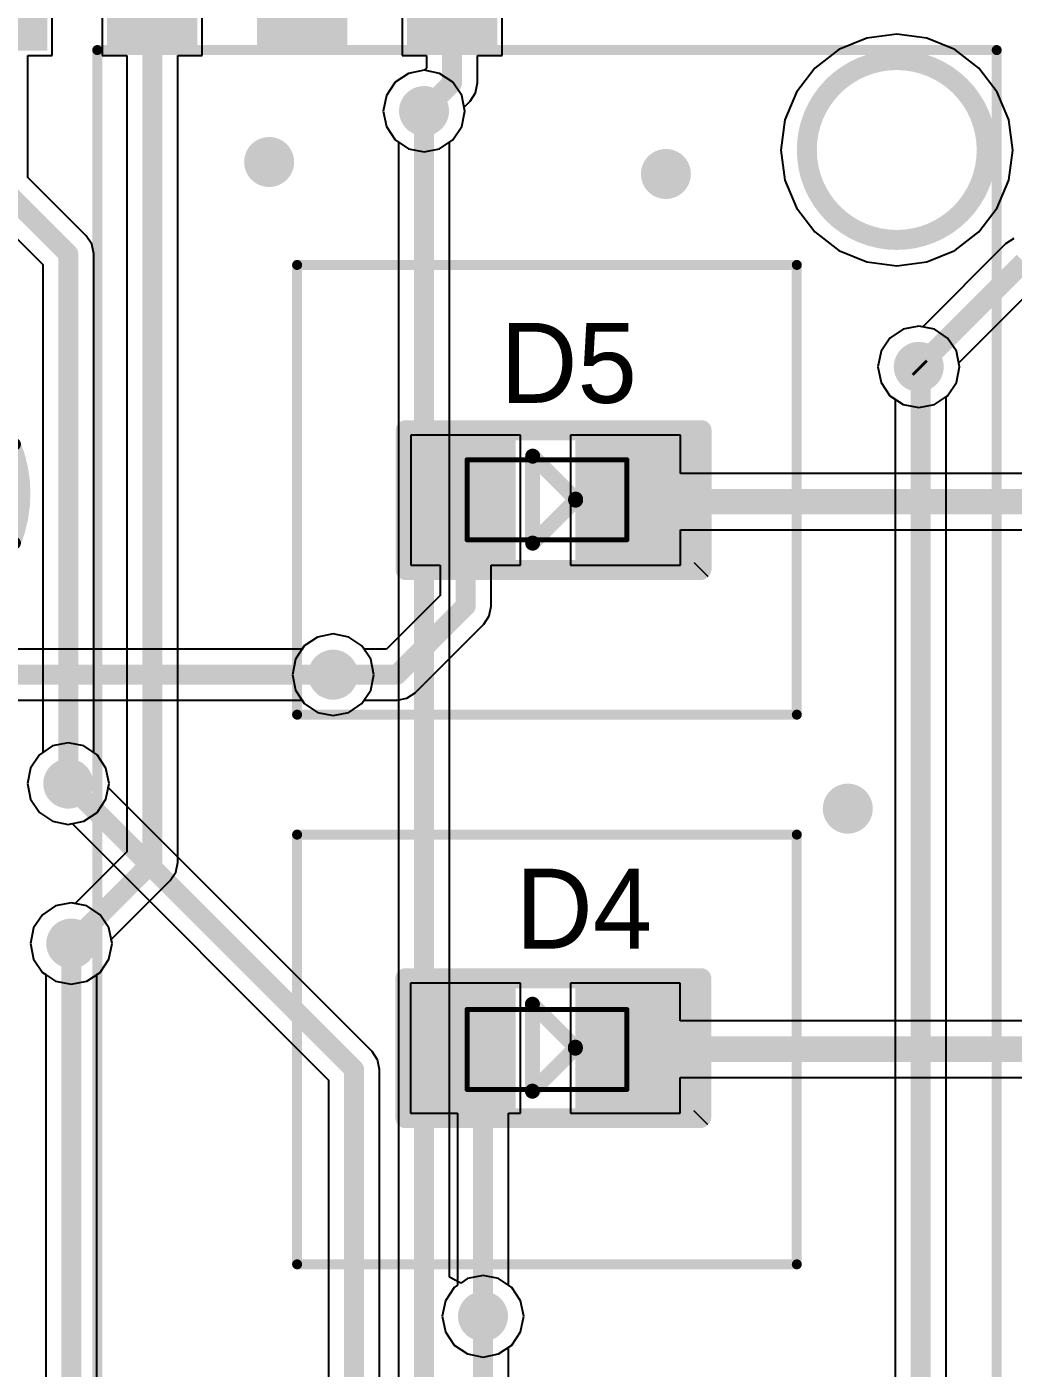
# Model space of a CAD drawing. Extents: x 10.58 to 11.54, y 9.91 to 15.27.
# Drawn here: x 10.917 to 11.305, y 14.272 to 14.8 of the extents above; entities that cross this region are included whole.
import ezdxf

# ---------------------------------------------------------------- set-up
doc = ezdxf.new("R2010")
doc.units = 0
doc.layers.get('0').update_dxf_attribs({"linetype": 'CONTINUOUS'})
for name, color, linetype in [('BOTTOMLAYER', 5, 'CONTINUOUS'), ('KEEPOUTLAYER', 6, 'CONTINUOUS'), ('MULTILAYER', 9, 'CONTINUOUS'), ('TOPLAYER', 1, 'CONTINUOUS'), ('TOPOVERLAY', 2, 'CONTINUOUS'), ('TOPPASTE', 8, 'CONTINUOUS'), ('TOPSOLDER', 216, 'CONTINUOUS'), ('VIAHOLELAYER', 16, 'CONTINUOUS')]:
    doc.layers.add(name, color=color, linetype=linetype)

# ---------------------------------------------------------------- blocks, each defined once
blk = doc.blocks.new('TU1501WNR_2PS_VOID___NL_34')
at = {"layer": 'TOPLAYER'}
for points in [[(0.074803, -0.00315), (0.102362, -0.00315), (0.074803, 0.130709), (0.102362, 0.130709)], [(0.133858, -0.00315), (0.161417, -0.00315), (0.133858, 0.130709), (0.161417, 0.130709)], [(-0.027165, -0.133402), (0.035827, -0.133402), (-0.027165, -0.058598), (0.035827, -0.058598)], [(0.200788, -0.133402), (0.26378, -0.133402), (0.200788, -0.058598), (0.26378, -0.058598)]]:
    blk.add_solid(points, dxfattribs=at)
at = {"layer": 'TOPOVERLAY', "const_width": 0.005906}
blk.add_lwpolyline([(0.056803, 0.047, -44.113391), (0.05671, 0.049064)], format="xyb", dxfattribs=at)
at = {"layer": 'TOPOVERLAY'}
for points, const_width in [([(0.055233, 0.049064, 1), (0.058186, 0.049064, 1)], 0.002953), ([(0.055327, 0.047, 1), (0.05828, 0.047, 1)], 0.002953), ([(-0.000984, 0, 1), (0.000984, 0, 1)], 0.001969), ([(-0.000984, 0, 1), (0.000984, 0, 1)], 0.001969), ([(0.235236, 0, 1), (0.237205, 0, 1)], 0.001969), ([(0.235236, 0, 1), (0.237205, 0, 1)], 0.001969), ([(-0.000984, -0.169291, 1), (0.000984, -0.169291, 1)], 0.001969), ([(-0.000984, -0.17, 1), (0.000984, -0.17, 1)], 0.001969), ([(0.235236, -0.169291, 1), (0.237205, -0.169291, 1)], 0.001969), ([(0.235236, -0.17, 1), (0.237205, -0.17, 1)], 0.001969)]:
    blk.add_lwpolyline(points, format="xyb", close=True, dxfattribs=dict(at, const_width=const_width))
at = {"layer": 'TOPOVERLAY', "const_width": 0.003937}
for points in [[(0.23622, 0), (0, 0)], [(0, 0), (0, -0.169291)], [(0.23622, 0), (0.23622, -0.169291)], [(0.23622, -0.17), (0, -0.17)]]:
    blk.add_lwpolyline(points, dxfattribs=at)
at = {"layer": 'TOPPASTE'}
for points in [[(0.074803, -0.00315), (0.102362, -0.00315), (0.074803, 0.130709), (0.102362, 0.130709)], [(0.133858, -0.00315), (0.161417, -0.00315), (0.133858, 0.130709), (0.161417, 0.130709)], [(-0.027165, -0.133402), (0.035827, -0.133402), (-0.027165, -0.058598), (0.035827, -0.058598)], [(0.200788, -0.133402), (0.26378, -0.133402), (0.200788, -0.058598), (0.26378, -0.058598)]]:
    blk.add_solid(points, dxfattribs=at)
at = {"layer": 'TOPSOLDER'}
for points in [[(0.070803, -0.00715), (0.106362, -0.00715), (0.070803, 0.134709), (0.106362, 0.134709)], [(0.129858, -0.00715), (0.165417, -0.00715), (0.129858, 0.134709), (0.165417, 0.134709)], [(-0.031165, -0.137402), (0.039827, -0.137402), (-0.031165, -0.054599), (0.039827, -0.054599)], [(0.196788, -0.137402), (0.26778, -0.137402), (0.196788, -0.054599), (0.26778, -0.054599)]]:
    blk.add_solid(points, dxfattribs=at)
blk = doc.blocks.new('TU1501WNR_5PS_VOID___NL_35')
at = {"layer": 'TOPLAYER'}
for points in [[(-0.035827, 0.058598), (0.027165, 0.058598), (-0.035827, 0.133402), (0.027165, 0.133402)], [(0.379134, 0.058598), (0.442126, 0.058598), (0.379134, 0.133402), (0.442126, 0.133402)], [(0.074803, -0.130709), (0.102362, -0.130709), (0.074803, 0.00315), (0.102362, 0.00315)], [(0.133858, -0.130709), (0.161417, -0.130709), (0.133858, 0.00315), (0.161417, 0.00315)], [(0.192913, -0.130709), (0.220472, -0.130709), (0.192913, 0.00315), (0.220472, 0.00315)], [(0.251968, -0.130709), (0.279527, -0.130709), (0.251968, 0.00315), (0.279527, 0.00315)], [(0.311024, -0.130709), (0.338583, -0.130709), (0.311024, 0.00315), (0.338583, 0.00315)]]:
    blk.add_solid(points, dxfattribs=at)
at = {"layer": 'TOPOVERLAY', "const_width": 0.003937}
for points in [[(0, 0.169291), (0.413386, 0.169291)], [(0, 0), (0, 0.169291)], [(0.413386, 0), (0.413386, 0.169291)], [(0, 0), (0.413386, 0)]]:
    blk.add_lwpolyline(points, dxfattribs=at)
at = {"layer": 'TOPOVERLAY'}
for points, const_width in [([(-0.000984, 0.169291, 1), (0.000984, 0.169291, 1)], 0.001969), ([(-0.000984, 0.169291, 1), (0.000984, 0.169291, 1)], 0.001969), ([(0.412402, 0.169291, 1), (0.41437, 0.169291, 1)], 0.001969), ([(0.412402, 0.169291, 1), (0.41437, 0.169291, 1)], 0.001969), ([(-0.000984, 0, 1), (0.000984, 0, 1)], 0.001969), ([(-0.000984, 0, 1), (0.000984, 0, 1)], 0.001969), ([(0.412402, 0, 1), (0.41437, 0, 1)], 0.001969), ([(0.412402, 0, 1), (0.41437, 0, 1)], 0.001969), ([(0.053044, -0.047968, 1), (0.055997, -0.047968, 1)], 0.002953), ([(0.053076, -0.049, 1), (0.056029, -0.049, 1)], 0.002953)]:
    blk.add_lwpolyline(points, format="xyb", close=True, dxfattribs=dict(at, const_width=const_width))
at = {"layer": 'TOPOVERLAY', "const_width": 0.005906}
blk.add_lwpolyline([(0.054553, -0.049, -64.078045), (0.054521, -0.047968)], format="xyb", dxfattribs=at)
at = {"layer": 'TOPPASTE'}
for points in [[(-0.035827, 0.058598), (0.027165, 0.058598), (-0.035827, 0.133402), (0.027165, 0.133402)], [(0.379134, 0.058598), (0.442126, 0.058598), (0.379134, 0.133402), (0.442126, 0.133402)], [(0.074803, -0.130709), (0.102362, -0.130709), (0.074803, 0.00315), (0.102362, 0.00315)], [(0.133858, -0.130709), (0.161417, -0.130709), (0.133858, 0.00315), (0.161417, 0.00315)], [(0.192913, -0.130709), (0.220472, -0.130709), (0.192913, 0.00315), (0.220472, 0.00315)], [(0.251968, -0.130709), (0.279527, -0.130709), (0.251968, 0.00315), (0.279527, 0.00315)], [(0.311024, -0.130709), (0.338583, -0.130709), (0.311024, 0.00315), (0.338583, 0.00315)]]:
    blk.add_solid(points, dxfattribs=at)
at = {"layer": 'TOPSOLDER'}
for points in [[(-0.039827, 0.054599), (0.031165, 0.054599), (-0.039827, 0.137402), (0.031165, 0.137402)], [(0.375134, 0.054599), (0.446126, 0.054599), (0.375134, 0.137402), (0.446126, 0.137402)], [(0.070803, -0.134709), (0.106362, -0.134709), (0.070803, 0.00715), (0.106362, 0.00715)], [(0.129858, -0.134709), (0.165417, -0.134709), (0.129858, 0.00715), (0.165417, 0.00715)], [(0.188913, -0.134709), (0.224472, -0.134709), (0.188913, 0.00715), (0.224472, 0.00715)], [(0.247969, -0.134709), (0.283527, -0.134709), (0.247969, 0.00715), (0.283527, 0.00715)], [(0.307024, -0.134709), (0.342583, -0.134709), (0.307024, 0.00715), (0.342583, 0.00715)]]:
    blk.add_solid(points, dxfattribs=at)
blk = doc.blocks.new('C_0402_46')
at = {"layer": 'TOPLAYER'}
for p, q in [((0.008518, 0.0165), (-0.008982, 0.0165)), ((-0.008982, 0.0165), (-0.008982, -0.0165)), ((0.008518, -0.016), (0.008518, 0.0165)), ((-0.008982, -0.0165), (0.009018, -0.0165)), ((0.009018, -0.0165), (0.008518, -0.016))]:
    blk.add_line(p, q, dxfattribs=at)
for points in [[(-0.00884, -0.012795), (-0.00884, 0.012795), (-0.030494, -0.012795), (-0.030494, 0.012795)], [(0.03053, -0.012795), (0.03053, 0.012795), (0.008876, -0.012795), (0.008876, 0.012795)]]:
    blk.add_solid(points, dxfattribs=at)
at = {"layer": 'TOPOVERLAY', "const_width": 0.005}
for points in [[(-0.03382, -0.019341, -0.193022), (-0.033854, 0.01965)], [(0.035464, 0.019716, -0.191665), (0.034708, -0.019637)]]:
    blk.add_lwpolyline(points, format="xyb", dxfattribs=at)
at = {"layer": 'TOPOVERLAY', "const_width": 0.0025}
for points in [[(-0.035104, 0.01965, 1), (-0.032604, 0.01965, 1)], [(-0.03509, 0.019685, 1), (-0.03259, 0.019685, 1)], [(-0.009106, 0.019685, 1), (-0.006606, 0.019685, 1)], [(0.006642, 0.019685, 1), (0.009142, 0.019685, 1)], [(0.034214, 0.019716, 1), (0.036714, 0.019716, 1)], [(0.034225, 0.019685, 1), (0.036726, 0.019685, 1)], [(-0.03509, -0.019291, 1), (-0.03259, -0.019291, 1)], [(-0.03507, -0.019341, 1), (-0.03257, -0.019341, 1)], [(-0.009106, -0.019685, 1), (-0.006606, -0.019685, 1)], [(0.006642, -0.019685, 1), (0.009142, -0.019685, 1)], [(0.033438, -0.019685, 1), (0.035938, -0.019685, 1)], [(0.033458, -0.019637, 1), (0.035958, -0.019637, 1)]]:
    blk.add_lwpolyline(points, format="xyb", close=True, dxfattribs=at)
at = {"layer": 'TOPOVERLAY', "const_width": 0.005}
for points in [[(-0.007856, 0.019685), (-0.03384, 0.019685)], [(0.035476, 0.019685), (0.007892, 0.019685)], [(-0.007856, -0.019685), (-0.03384, -0.019291)], [(0.034688, -0.019685), (0.007892, -0.019685)]]:
    blk.add_lwpolyline(points, dxfattribs=at)
at = {"layer": 'TOPPASTE'}
for points in [[(-0.00884, -0.012795), (-0.00884, 0.012795), (-0.030494, -0.012795), (-0.030494, 0.012795)], [(0.03053, -0.012795), (0.03053, 0.012795), (0.008876, -0.012795), (0.008876, 0.012795)]]:
    blk.add_solid(points, dxfattribs=at)
at = {"layer": 'TOPSOLDER'}
for points in [[(-0.00484, -0.016795), (-0.00484, 0.016795), (-0.034494, -0.016795), (-0.034494, 0.016795)], [(0.03453, -0.016795), (0.03453, 0.016795), (0.004876, -0.016795), (0.004876, 0.016795)]]:
    blk.add_solid(points, dxfattribs=at)
blk = doc.blocks.new('LED_0603_53')
at = {"layer": 'TOPLAYER'}
for points in [[(0.038189, -0.046457), (0.038189, -0.007087), (0.006693, -0.046457), (0.006693, -0.007087)], [(0.101181, -0.046457), (0.101181, -0.007087), (0.069685, -0.046457), (0.069685, -0.007087)]]:
    blk.add_solid(points, dxfattribs=at)
at = {"layer": 'TOPOVERLAY'}
for points, const_width in [([(-0.009449, 0.000394, 1), (-0.005512, 0.000394, 1)], 0.003937), ([(-0.009449, 0.000394, 1), (-0.005512, 0.000394, 1)], 0.003937), ([(-0.009055, 0.000787, 1), (-0.005118, 0.000787, 1)], 0.003937), ([(-0.009055, 0.000787, 1), (-0.005118, 0.000787, 1)], 0.003937), ([(-0.002756, 0.000787, 1), (0.001181, 0.000787, 1)], 0.003937), ([(-0.002756, 0.000787, 1), (0.001181, 0.000787, 1)], 0.003937), ([(-0.002756, 0.000787, 1), (0.001181, 0.000787, 1)], 0.003937), ([(0.107087, 0.000787, 1), (0.111024, 0.000787, 1)], 0.003937), ([(0.107087, 0.000787, 1), (0.111024, 0.000787, 1)], 0.003937), ([(-0.009449, -0.005512, 1), (-0.005512, -0.005512, 1)], 0.003937), ([(-0.009449, -0.005512, 1), (-0.005512, -0.005512, 1)], 0.003937), ([(0.057579, -0.009843, 1), (0.060532, -0.009843, 1)], 0.002953), ([(0.057579, -0.009843, 1), (0.060532, -0.009843, 1)], 0.002953), ([(0.04065, -0.026772, 1), (0.043602, -0.026772, 1)], 0.002953), ([(0.04065, -0.026772, 1), (0.043602, -0.026772, 1)], 0.002953), ([(0.04065, -0.026772, 1), (0.043602, -0.026772, 1)], 0.002953), ([(0.04065, -0.027165, 1), (0.043602, -0.027165, 1)], 0.002953), ([(0.057579, -0.044095, 1), (0.060532, -0.044095, 1)], 0.002953), ([(0.057579, -0.044095, 1), (0.060532, -0.044095, 1)], 0.002953), ([(-0.009449, -0.054331, 1), (-0.005512, -0.054331, 1)], 0.003937), ([(-0.009449, -0.054331, 1), (-0.005512, -0.054331, 1)], 0.003937), ([(-0.002756, -0.054331, 1), (0.001181, -0.054331, 1)], 0.003937), ([(-0.002756, -0.054331, 1), (0.001181, -0.054331, 1)], 0.003937), ([(0.012598, -0.054331, 1), (0.016535, -0.054331, 1)], 0.003937), ([(0.107087, -0.054331, 1), (0.111024, -0.054331, 1)], 0.003937), ([(0.107087, -0.054331, 1), (0.111024, -0.054331, 1)], 0.003937)]:
    blk.add_lwpolyline(points, format="xyb", close=True, dxfattribs=dict(at, const_width=const_width))
for points, const_width in [([(-0.007087, 0.000787), (-0.00748, 0.000394)], 0.007874), ([(-0.00748, 0.000394), (-0.00748, -0.005512)], 0.007874), ([(-0.000787, 0.000787), (-0.007087, 0.000787)], 0.007874), ([(-0.000787, 0.000787), (-0.000787, -0.054331)], 0.007874), ([(0.109055, 0.000787), (-0.000787, 0.000787)], 0.007874), ([(0.109055, 0.000787), (0.109055, -0.054331)], 0.007874), ([(-0.00748, -0.005512), (-0.00748, -0.054331)], 0.007874), ([(0.059055, -0.009843), (0.042126, -0.026772)], 0.005906), ([(0.059055, -0.009843), (0.059055, -0.044095)], 0.005906), ([(0.042126, -0.026772), (0.042126, -0.026772)], 0.005906), ([(0.059055, -0.044095), (0.042126, -0.027165)], 0.005906), ([(0.014567, -0.054331), (-0.00748, -0.054331)], 0.007874), ([(0.109055, -0.054331), (-0.000787, -0.054331)], 0.007874)]:
    blk.add_lwpolyline(points, dxfattribs=dict(at, const_width=const_width))
at = {"layer": 'TOPPASTE'}
for points in [[(0.038189, -0.046457), (0.038189, -0.007087), (0.006693, -0.046457), (0.006693, -0.007087)], [(0.101181, -0.046457), (0.101181, -0.007087), (0.069685, -0.046457), (0.069685, -0.007087)]]:
    blk.add_solid(points, dxfattribs=at)
at = {"layer": 'TOPSOLDER'}
for points in [[(0.042189, -0.050457), (0.042189, -0.003087), (0.002693, -0.050457), (0.002693, -0.003087)], [(0.105181, -0.050457), (0.105181, -0.003087), (0.065685, -0.050457), (0.065685, -0.003087)]]:
    blk.add_solid(points, dxfattribs=at)
blk = doc.blocks.new('LED_0603_54')
at = {"layer": 'TOPLAYER'}
for points in [[(0.038189, -0.046457), (0.038189, -0.007087), (0.006693, -0.046457), (0.006693, -0.007087)], [(0.101181, -0.046457), (0.101181, -0.007087), (0.069685, -0.046457), (0.069685, -0.007087)]]:
    blk.add_solid(points, dxfattribs=at)
at = {"layer": 'TOPOVERLAY'}
for points, const_width in [([(-0.009449, 0.000394, 1), (-0.005512, 0.000394, 1)], 0.003937), ([(-0.009449, 0.000394, 1), (-0.005512, 0.000394, 1)], 0.003937), ([(-0.009055, 0.000787, 1), (-0.005118, 0.000787, 1)], 0.003937), ([(-0.009055, 0.000787, 1), (-0.005118, 0.000787, 1)], 0.003937), ([(-0.002756, 0.000787, 1), (0.001181, 0.000787, 1)], 0.003937), ([(-0.002756, 0.000787, 1), (0.001181, 0.000787, 1)], 0.003937), ([(-0.002756, 0.000787, 1), (0.001181, 0.000787, 1)], 0.003937), ([(0.107087, 0.000787, 1), (0.111024, 0.000787, 1)], 0.003937), ([(0.107087, 0.000787, 1), (0.111024, 0.000787, 1)], 0.003937), ([(-0.009449, -0.005512, 1), (-0.005512, -0.005512, 1)], 0.003937), ([(-0.009449, -0.005512, 1), (-0.005512, -0.005512, 1)], 0.003937), ([(0.057579, -0.009843, 1), (0.060532, -0.009843, 1)], 0.002953), ([(0.057579, -0.009843, 1), (0.060532, -0.009843, 1)], 0.002953), ([(0.04065, -0.026772, 1), (0.043602, -0.026772, 1)], 0.002953), ([(0.04065, -0.026772, 1), (0.043602, -0.026772, 1)], 0.002953), ([(0.04065, -0.026772, 1), (0.043602, -0.026772, 1)], 0.002953), ([(0.04065, -0.027165, 1), (0.043602, -0.027165, 1)], 0.002953), ([(0.057579, -0.044095, 1), (0.060532, -0.044095, 1)], 0.002953), ([(0.057579, -0.044095, 1), (0.060532, -0.044095, 1)], 0.002953), ([(-0.009449, -0.054331, 1), (-0.005512, -0.054331, 1)], 0.003937), ([(-0.009449, -0.054331, 1), (-0.005512, -0.054331, 1)], 0.003937), ([(-0.002756, -0.054331, 1), (0.001181, -0.054331, 1)], 0.003937), ([(-0.002756, -0.054331, 1), (0.001181, -0.054331, 1)], 0.003937), ([(0.012598, -0.054331, 1), (0.016535, -0.054331, 1)], 0.003937), ([(0.107087, -0.054331, 1), (0.111024, -0.054331, 1)], 0.003937), ([(0.107087, -0.054331, 1), (0.111024, -0.054331, 1)], 0.003937)]:
    blk.add_lwpolyline(points, format="xyb", close=True, dxfattribs=dict(at, const_width=const_width))
for points, const_width in [([(-0.007087, 0.000787), (-0.00748, 0.000394)], 0.007874), ([(-0.00748, 0.000394), (-0.00748, -0.005512)], 0.007874), ([(-0.000787, 0.000787), (-0.007087, 0.000787)], 0.007874), ([(-0.000787, 0.000787), (-0.000787, -0.054331)], 0.007874), ([(0.109055, 0.000787), (-0.000787, 0.000787)], 0.007874), ([(0.109055, 0.000787), (0.109055, -0.054331)], 0.007874), ([(-0.00748, -0.005512), (-0.00748, -0.054331)], 0.007874), ([(0.059055, -0.009843), (0.042126, -0.026772)], 0.005906), ([(0.059055, -0.009843), (0.059055, -0.044095)], 0.005906), ([(0.042126, -0.026772), (0.042126, -0.026772)], 0.005906), ([(0.059055, -0.044095), (0.042126, -0.027165)], 0.005906), ([(0.014567, -0.054331), (-0.00748, -0.054331)], 0.007874), ([(0.109055, -0.054331), (-0.000787, -0.054331)], 0.007874)]:
    blk.add_lwpolyline(points, dxfattribs=dict(at, const_width=const_width))
at = {"layer": 'TOPPASTE'}
for points in [[(0.038189, -0.046457), (0.038189, -0.007087), (0.006693, -0.046457), (0.006693, -0.007087)], [(0.101181, -0.046457), (0.101181, -0.007087), (0.069685, -0.046457), (0.069685, -0.007087)]]:
    blk.add_solid(points, dxfattribs=at)
at = {"layer": 'TOPSOLDER'}
for points in [[(0.042189, -0.050457), (0.042189, -0.003087), (0.002693, -0.050457), (0.002693, -0.003087)], [(0.105181, -0.050457), (0.105181, -0.003087), (0.065685, -0.050457), (0.065685, -0.003087)]]:
    blk.add_solid(points, dxfattribs=at)

msp = doc.modelspace()

# ---------------------------------------------------------------- linework, layer by layer
at = {"layer": 'BOTTOMLAYER'}
for p, q in [((11.247721, 14.795817), (11.236707, 14.791255)), ((11.25954, 14.797373), (11.247721, 14.795817)), ((11.27136, 14.795817), (11.25954, 14.797373)), ((11.282373, 14.791255), (11.27136, 14.795817)), ((11.236707, 14.791255), (11.227249, 14.783998)), ((11.291831, 14.783998), (11.282373, 14.791255)), ((11.067175, 14.781895), (11.061966, 14.778415)), ((11.073319, 14.783118), (11.067175, 14.781895)), ((11.079464, 14.781895), (11.073319, 14.783118)), ((11.084673, 14.778415), (11.079464, 14.781895)), ((11.227249, 14.783998), (11.219992, 14.77454)), ((11.299088, 14.77454), (11.291831, 14.783998)), ((11.061966, 14.778415), (11.058485, 14.773206)), ((11.088154, 14.773206), (11.084673, 14.778415)), ((11.219992, 14.77454), (11.21543, 14.763526)), ((11.30365, 14.763526), (11.299088, 14.77454)), ((11.058485, 14.773206), (11.057263, 14.767061)), ((11.089376, 14.767061), (11.088154, 14.773206)), ((11.057263, 14.767061), (11.058485, 14.760917)), ((11.088154, 14.760917), (11.089376, 14.767061)), ((11.21543, 14.763526), (11.213874, 14.751707)), ((11.305207, 14.751707), (11.30365, 14.763526)), ((11.058485, 14.760917), (11.061966, 14.755707)), ((11.084673, 14.755707), (11.088154, 14.760917)), ((11.061966, 14.755707), (11.063284, 14.754827)), ((11.063284, 14.754827), (11.063284, 13.367907)), ((11.083355, 14.754827), (11.084673, 14.755707)), ((11.083355, 14.307686), (11.083355, 14.754827)), ((11.213874, 14.751707), (11.21543, 14.739887)), ((11.30365, 14.739887), (11.305207, 14.751707)), ((11.21543, 14.739887), (11.219992, 14.728874)), ((11.299088, 14.728874), (11.30365, 14.739887)), ((11.219992, 14.728874), (11.227249, 14.719416)), ((11.291831, 14.719416), (11.299088, 14.728874)), ((11.227249, 14.719416), (11.236707, 14.712158)), ((11.282373, 14.712158), (11.291831, 14.719416)), ((11.236707, 14.712158), (11.247721, 14.707596)), ((11.27136, 14.707596), (11.282373, 14.712158)), ((11.247721, 14.707596), (11.25954, 14.70604)), ((11.25954, 14.70604), (11.27136, 14.707596)), ((11.262057, 14.681108), (11.256848, 14.677627)), ((11.268201, 14.68233), (11.262057, 14.681108)), ((11.274346, 14.681108), (11.268201, 14.68233)), ((11.279555, 14.677627), (11.274346, 14.681108)), ((11.256848, 14.677627), (11.253367, 14.672418)), ((11.283036, 14.672418), (11.279555, 14.677627)), ((11.253367, 14.672418), (11.252145, 14.666274)), ((11.284258, 14.666274), (11.283036, 14.672418)), ((11.252145, 14.666274), (11.253367, 14.660129)), ((11.283036, 14.660129), (11.284258, 14.666274)), ((11.253367, 14.660129), (11.256848, 14.65492)), ((11.279555, 14.65492), (11.283036, 14.660129)), ((11.256848, 14.65492), (11.258953, 14.653513)), ((11.258953, 14.653513), (11.258953, 13.870998)), ((11.279024, 14.654565), (11.279555, 14.65492)), ((11.279024, 13.872489), (11.279024, 14.654565)), ((11.031348, 14.559848), (11.026139, 14.556368)), ((11.037493, 14.56107), (11.031348, 14.559848)), ((11.043637, 14.559848), (11.037493, 14.56107)), ((11.048846, 14.556368), (11.043637, 14.559848)), ((11.025258, 14.555049), (10.826075, 14.555049)), ((11.026139, 14.556368), (11.025258, 14.555049)), ((11.052327, 14.551159), (11.048846, 14.556368)), ((11.053549, 14.545014), (11.052327, 14.551159)), ((11.052327, 14.538869), (11.053549, 14.545014)), ((11.048846, 14.53366), (11.052327, 14.538869)), ((10.830232, 14.534979), (11.025258, 14.534979)), ((11.025258, 14.534979), (11.026139, 14.53366)), ((11.026139, 14.53366), (11.031348, 14.53018)), ((11.043637, 14.53018), (11.048846, 14.53366)), ((11.031348, 14.53018), (11.037493, 14.528958)), ((11.037493, 14.528958), (11.043637, 14.53018)), ((10.927017, 14.516935), (10.921808, 14.513454)), ((10.933162, 14.518157), (10.927017, 14.516935)), ((10.939307, 14.516935), (10.933162, 14.518157)), ((10.944516, 14.513454), (10.939307, 14.516935)), ((10.921808, 14.513454), (10.918328, 14.508245)), ((10.947996, 14.508245), (10.944516, 14.513454)), ((10.918328, 14.508245), (10.917105, 14.502101)), ((10.949218, 14.502101), (10.947996, 14.508245)), ((10.917105, 14.502101), (10.918328, 14.495956)), ((10.948909, 14.500545), (10.949218, 14.502101)), ((11.052856, 14.396598), (10.948909, 14.500545)), ((10.918328, 14.495956), (10.921808, 14.490747)), ((10.921808, 14.490747), (10.927017, 14.487266)), ((10.927017, 14.487266), (10.933162, 14.486044)), ((10.933162, 14.486044), (10.934717, 14.486353)), ((10.934717, 14.486353), (11.035725, 14.385345)), ((10.928199, 14.453943), (10.922989, 14.450462)), ((10.934343, 14.455165), (10.928199, 14.453943)), ((10.940488, 14.453943), (10.934343, 14.455165)), ((10.945697, 14.450462), (10.940488, 14.453943)), ((10.922989, 14.450462), (10.919509, 14.445253)), ((10.949177, 14.445253), (10.945697, 14.450462)), ((10.919509, 14.445253), (10.918287, 14.439108)), ((10.9504, 14.439108), (10.949177, 14.445253)), ((10.918287, 14.439108), (10.919509, 14.432964)), ((10.949177, 14.432964), (10.9504, 14.439108)), ((10.919509, 14.432964), (10.922989, 14.427755)), ((10.945697, 14.427755), (10.949177, 14.432964)), ((10.922989, 14.427755), (10.924308, 14.426874)), ((10.924308, 14.426874), (10.924308, 12.61903)), ((10.944378, 14.426874), (10.945697, 14.427755)), ((10.944378, 13.81772), (10.944378, 14.426874)), ((11.055032, 14.393342), (11.052856, 14.396598)), ((11.055158, 14.392705), (11.055032, 14.393342)), ((11.055796, 14.389502), (11.055158, 14.392705)), ((11.055796, 13.365982), (11.055796, 14.389502)), ((11.035725, 14.385345), (11.035725, 13.239138)), ((11.087764, 14.305329), (11.083355, 14.307686)), ((11.090403, 14.307092), (11.087764, 14.305329)), ((11.096548, 14.308315), (11.090403, 14.307092)), ((11.102692, 14.307092), (11.096548, 14.308315)), ((11.107902, 14.303612), (11.102692, 14.307092)), ((11.111382, 14.298403), (11.107902, 14.303612)), ((11.112604, 14.292258), (11.111382, 14.298403)), ((11.111382, 14.286114), (11.112604, 14.292258)), ((11.107902, 14.280904), (11.111382, 14.286114)), ((11.106583, 14.280024), (11.107902, 14.280904)), ((11.106583, 13.009581), (11.106583, 14.280024))]:
    msp.add_line(p, q, dxfattribs=at)
for points, const_width in [([(11.068398, 14.767061, 1), (11.078241, 14.767061, 1)], 0.009843), ([(11.071351, 14.767061, 1), (11.075288, 14.767061, 1)], 0.003937), ([(11.007375, 14.746982, 1), (11.017217, 14.746982, 1)], 0.009843), ([(11.163674, 14.742258, 1), (11.173516, 14.742258, 1)], 0.009843), ([(11.26328, 14.666274, 1), (11.273122, 14.666274, 1)], 0.009843), ([(11.266233, 14.666274, 1), (11.27017, 14.666274, 1)], 0.003937), ([(11.26702, 14.665486, 1), (11.270957, 14.665486, 1)], 0.003937), ([(11.26702, 14.665486, 1), (11.270957, 14.665486, 1)], 0.003937), ([(11.032571, 14.545014, 1), (11.042414, 14.545014, 1)], 0.009843), ([(11.035524, 14.545014, 1), (11.039461, 14.545014, 1)], 0.003937), ([(10.928241, 14.502101, 1), (10.938083, 14.502101, 1)], 0.009843), ([(10.931193, 14.502101, 1), (10.93513, 14.502101, 1)], 0.003937), ([(11.235327, 14.492258, 1), (11.24517, 14.492258, 1)], 0.009843), ([(10.929422, 14.439108, 1), (10.939264, 14.439108, 1)], 0.009843), ([(10.932375, 14.439108, 1), (10.936312, 14.439108, 1)], 0.003937), ([(11.043792, 14.389502, 1), (11.047729, 14.389502, 1)], 0.003937), ([(11.043792, 14.389502, 1), (11.047729, 14.389502, 1)], 0.003937), ([(11.091627, 14.292258, 1), (11.101469, 14.292258, 1)], 0.009843), ([(11.094579, 14.292258, 1), (11.098516, 14.292258, 1)], 0.003937)]:
    msp.add_lwpolyline(points, format="xyb", close=True, dxfattribs=dict(at, const_width=const_width))
at = {"layer": 'BOTTOMLAYER', "const_width": 0.007874}
for points in [[(11.073319, 13.35525), (11.073319, 14.767061)], [(11.268201, 14.666274), (11.268989, 14.665486)], [(11.268989, 13.870998), (11.268989, 14.665486)], [(10.826075, 14.545014), (11.037493, 14.545014)], [(10.933162, 14.502101), (11.04576, 14.389502)], [(10.934343, 12.61903), (10.934343, 14.439108)], [(11.04576, 13.226904), (11.04576, 14.389502)], [(11.096548, 13.009581), (11.096548, 14.292258)]]:
    msp.add_lwpolyline(points, dxfattribs=at)
at = {"layer": 'KEEPOUTLAYER'}
for points, const_width in [([(11.294973, 14.751707, 1), (11.224107, 14.751707, 1)], 0.007874), ([(11.222139, 14.751707, 1), (11.226076, 14.751707, 1)], 0.003937), ([(11.293005, 14.751707, 1), (11.296942, 14.751707, 1)], 0.003937)]:
    msp.add_lwpolyline(points, format="xyb", close=True, dxfattribs=dict(at, const_width=const_width))
at = {"layer": 'MULTILAYER', "const_width": 0.009843}
for points in [[(11.068398, 14.767061, 1), (11.078241, 14.767061, 1)], [(11.007375, 14.746982, 1), (11.017217, 14.746982, 1)], [(11.163674, 14.742258, 1), (11.173516, 14.742258, 1)], [(11.26328, 14.666274, 1), (11.273122, 14.666274, 1)], [(11.032571, 14.545014, 1), (11.042414, 14.545014, 1)], [(10.928241, 14.502101, 1), (10.938083, 14.502101, 1)], [(11.235327, 14.492258, 1), (11.24517, 14.492258, 1)], [(10.929422, 14.439108, 1), (10.939264, 14.439108, 1)], [(11.091627, 14.292258, 1), (11.101469, 14.292258, 1)]]:
    msp.add_lwpolyline(points, format="xyb", close=True, dxfattribs=at)
at = {"layer": 'TOPLAYER'}
for p, q in [((10.926882, 14.788995), (10.926882, 14.934664)), ((10.946567, 14.934664), (10.946567, 14.788995)), ((10.985937, 14.788995), (10.985937, 14.934664)), ((11.064677, 14.934664), (11.064677, 14.788995)), ((11.104047, 14.788995), (11.104047, 14.934664)), ((11.247721, 14.795817), (11.236707, 14.791255)), ((11.25954, 14.797373), (11.247721, 14.795817)), ((11.27136, 14.795817), (11.25954, 14.797373)), ((11.282373, 14.791255), (11.27136, 14.795817)), ((11.236707, 14.791255), (11.227249, 14.783998)), ((11.291831, 14.783998), (11.282373, 14.791255)), ((10.917232, 14.740884), (10.917232, 14.788995)), ((10.917232, 14.788995), (10.926882, 14.788995)), ((10.946567, 14.788995), (10.956216, 14.788995)), ((10.956216, 14.788995), (10.956216, 14.475174)), ((10.976287, 14.471017), (10.976287, 14.788995)), ((10.976287, 14.788995), (10.985937, 14.788995)), ((11.064677, 14.788995), (11.074327, 14.788995)), ((11.074327, 14.788995), (11.074327, 14.783944)), ((11.094397, 14.778104), (11.094397, 14.788995)), ((11.094397, 14.788995), (11.104047, 14.788995)), ((11.067175, 14.781895), (11.061966, 14.778415)), ((11.073319, 14.783118), (11.067175, 14.781895)), ((11.074327, 14.783944), (11.073319, 14.783118)), ((11.227249, 14.783998), (11.219992, 14.77454)), ((11.299088, 14.77454), (11.291831, 14.783998)), ((11.061966, 14.778415), (11.058485, 14.773206)), ((11.091458, 14.771008), (11.093633, 14.774263)), ((11.093633, 14.774263), (11.094397, 14.778104)), ((11.219992, 14.77454), (11.21543, 14.763526)), ((11.30365, 14.763526), (11.299088, 14.77454)), ((11.058485, 14.773206), (11.057263, 14.767061)), ((11.089067, 14.768616), (11.091458, 14.771008)), ((11.057263, 14.767061), (11.058485, 14.760917)), ((11.088154, 14.760917), (11.089376, 14.767061)), ((11.089376, 14.767061), (11.089067, 14.768616)), ((11.21543, 14.763526), (11.213874, 14.751707)), ((11.305207, 14.751707), (11.30365, 14.763526)), ((11.058485, 14.760917), (11.061966, 14.755707)), ((11.084673, 14.755707), (11.088154, 14.760917)), ((11.061966, 14.755707), (11.067175, 14.752227)), ((11.079464, 14.752227), (11.084673, 14.755707)), ((11.067175, 14.752227), (11.073319, 14.751005)), ((11.073319, 14.751005), (11.079464, 14.752227)), ((11.213874, 14.751707), (11.21543, 14.739887)), ((11.30365, 14.739887), (11.305207, 14.751707)), ((10.940258, 14.717858), (10.917232, 14.740884)), ((11.21543, 14.739887), (11.219992, 14.728874)), ((11.299088, 14.728874), (11.30365, 14.739887)), ((10.900101, 14.729631), (10.923127, 14.706605)), ((11.219992, 14.728874), (11.227249, 14.719416)), ((11.291831, 14.719416), (11.299088, 14.728874)), ((10.942433, 14.714602), (10.940258, 14.717858)), ((11.227249, 14.719416), (11.236707, 14.712158)), ((11.282373, 14.712158), (11.291831, 14.719416)), ((11.305688, 14.716872), (11.302432, 14.714697)), ((10.943197, 14.710762), (10.942433, 14.714602)), ((10.943197, 14.514335), (10.943197, 14.710762)), ((11.236707, 14.712158), (11.247721, 14.707596)), ((11.302432, 14.714697), (11.269756, 14.682021)), ((11.27136, 14.707596), (11.282373, 14.712158)), ((10.923127, 14.706605), (10.923127, 14.514335)), ((11.247721, 14.707596), (11.25954, 14.70604)), ((11.25954, 14.70604), (11.27136, 14.707596)), ((11.283948, 14.667829), (11.313685, 14.697565)), ((11.262057, 14.681108), (11.256848, 14.677627)), ((11.268201, 14.68233), (11.262057, 14.681108)), ((11.269756, 14.682021), (11.268201, 14.68233)), ((11.256848, 14.677627), (11.253367, 14.672418)), ((11.253367, 14.672418), (11.252145, 14.666274)), ((11.252145, 14.666274), (11.253367, 14.660129)), ((11.283036, 14.660129), (11.284258, 14.666274)), ((11.284258, 14.666274), (11.283948, 14.667829)), ((11.253367, 14.660129), (11.256848, 14.65492)), ((11.279555, 14.65492), (11.283036, 14.660129)), ((11.256848, 14.65492), (11.262057, 14.65144)), ((11.274346, 14.65144), (11.279555, 14.65492)), ((11.262057, 14.65144), (11.268201, 14.650217)), ((11.268201, 14.650217), (11.274346, 14.65144)), ((11.111379, 14.639363), (11.068072, 14.639363)), ((11.068072, 14.639363), (11.068072, 14.588182)), ((11.111379, 14.588182), (11.111379, 14.639363)), ((11.174371, 14.639363), (11.131064, 14.639363)), ((11.131064, 14.639363), (11.131064, 14.588182)), ((11.174371, 14.62432), (11.174371, 14.639363)), ((11.31412, 14.62432), (11.174371, 14.62432)), ((11.174371, 14.588182), (11.174371, 14.602081)), ((11.174371, 14.602081), (11.31412, 14.602081)), ((11.068072, 14.588182), (11.07969, 14.588182)), ((11.07969, 14.588182), (11.07969, 14.576207)), ((11.099761, 14.57205), (11.099761, 14.588182)), ((11.099761, 14.588182), (11.111379, 14.588182)), ((11.131064, 14.588182), (11.174371, 14.588182)), ((11.07969, 14.576207), (11.058533, 14.555049)), ((11.096822, 14.564954), (11.098997, 14.56821)), ((11.098997, 14.56821), (11.099761, 14.57205)), ((11.069786, 14.537918), (11.096822, 14.564954)), ((11.031348, 14.559848), (11.026139, 14.556368)), ((11.037493, 14.56107), (11.031348, 14.559848)), ((11.043637, 14.559848), (11.037493, 14.56107)), ((11.048846, 14.556368), (11.043637, 14.559848)), ((11.026139, 14.556368), (11.022658, 14.551159)), ((11.049727, 14.555049), (11.048846, 14.556368)), ((11.058533, 14.555049), (11.049727, 14.555049)), ((11.022658, 14.551159), (11.021436, 14.545014)), ((11.021436, 14.545014), (11.022658, 14.538869)), ((11.022658, 14.538869), (11.026139, 14.53366)), ((11.06653, 14.535743), (11.069786, 14.537918)), ((11.026139, 14.53366), (11.031348, 14.53018)), ((11.043637, 14.53018), (11.048846, 14.53366)), ((11.048846, 14.53366), (11.049727, 14.534979)), ((11.049727, 14.534979), (11.062689, 14.534979)), ((11.062689, 14.534979), (11.06653, 14.535743)), ((11.031348, 14.53018), (11.037493, 14.528958)), ((11.037493, 14.528958), (11.043637, 14.53018)), ((10.921808, 14.513454), (10.918328, 14.508245)), ((10.923127, 14.514335), (10.921808, 14.513454)), ((10.944516, 14.513454), (10.943197, 14.514335)), ((10.947996, 14.508245), (10.944516, 14.513454)), ((10.918328, 14.508245), (10.917105, 14.502101)), ((10.949218, 14.502101), (10.947996, 14.508245)), ((10.917105, 14.502101), (10.918328, 14.495956)), ((10.947996, 14.495956), (10.949218, 14.502101)), ((10.918328, 14.495956), (10.921808, 14.490747)), ((10.944516, 14.490747), (10.947996, 14.495956)), ((10.921808, 14.490747), (10.927017, 14.487266)), ((10.939307, 14.487266), (10.944516, 14.490747)), ((10.927017, 14.487266), (10.933162, 14.486044)), ((10.933162, 14.486044), (10.939307, 14.487266)), ((10.956216, 14.475174), (10.935898, 14.454856)), ((10.975523, 14.467177), (10.976287, 14.471017)), ((10.976287, 14.471017), (10.976287, 14.471017)), ((10.976287, 14.471017), (10.976287, 14.471017)), ((10.976287, 14.471017), (10.976287, 14.471017)), ((10.95009, 14.440664), (10.973348, 14.463921)), ((10.973348, 14.463921), (10.975523, 14.467177)), ((10.928199, 14.453943), (10.922989, 14.450462)), ((10.934343, 14.455165), (10.928199, 14.453943)), ((10.935898, 14.454856), (10.934343, 14.455165)), ((10.922989, 14.450462), (10.919509, 14.445253)), ((10.919509, 14.445253), (10.918287, 14.439108)), ((10.918287, 14.439108), (10.919509, 14.432964)), ((10.949177, 14.432964), (10.9504, 14.439108)), ((10.9504, 14.439108), (10.95009, 14.440664)), ((10.919509, 14.432964), (10.922989, 14.427755)), ((10.945697, 14.427755), (10.949177, 14.432964)), ((10.922989, 14.427755), (10.928199, 14.424274)), ((10.940488, 14.424274), (10.945697, 14.427755)), ((10.928199, 14.424274), (10.934343, 14.423052)), ((10.934343, 14.423052), (10.940488, 14.424274)), ((11.111279, 14.423463), (11.067972, 14.423463)), ((11.067972, 14.423463), (11.067972, 14.372282)), ((11.111279, 14.372282), (11.111279, 14.423463)), ((11.174271, 14.423463), (11.130964, 14.423463)), ((11.130964, 14.423463), (11.130964, 14.372282)), ((11.174271, 14.40862), (11.174271, 14.423463)), ((11.31412, 14.40862), (11.174271, 14.40862)), ((11.174271, 14.372282), (11.174271, 14.386381)), ((11.174271, 14.386381), (11.31412, 14.386381)), ((11.067972, 14.372282), (11.086512, 14.372282)), ((11.086512, 14.372282), (11.086512, 14.304493)), ((11.106583, 14.304493), (11.106583, 14.372282)), ((11.106583, 14.372282), (11.111279, 14.372282)), ((11.130964, 14.372282), (11.174271, 14.372282)), ((11.086512, 14.304493), (11.085194, 14.303612)), ((11.107902, 14.303612), (11.106583, 14.304493)), ((11.085194, 14.303612), (11.081713, 14.298403)), ((11.111382, 14.298403), (11.107902, 14.303612)), ((11.081713, 14.298403), (11.080491, 14.292258)), ((11.112604, 14.292258), (11.111382, 14.298403)), ((11.080491, 14.292258), (11.081713, 14.286114)), ((11.111382, 14.286114), (11.112604, 14.292258)), ((11.081713, 14.286114), (11.085194, 14.280904)), ((11.107902, 14.280904), (11.111382, 14.286114)), ((11.085194, 14.280904), (11.090403, 14.277424)), ((11.090403, 14.277424), (11.096548, 14.276202)), ((11.096548, 14.276202), (11.102692, 14.277424)), ((11.102692, 14.277424), (11.107902, 14.280904))]:
    msp.add_line(p, q, dxfattribs=at)
for points, const_width in [([(10.966252, 14.471017), (10.966252, 14.86183)], 0.007874), ([(11.084362, 14.778104), (11.084362, 14.86183)], 0.007874), ([(11.073319, 14.767061), (11.084362, 14.778104)], 0.007874), ([(10.907197, 14.736727), (10.933162, 14.710762)], 0.007874), ([(10.933162, 14.502101), (10.933162, 14.710762)], 0.007874), ([(11.268201, 14.666274), (11.309528, 14.707601)], 0.007874), ([(11.089726, 14.57205), (11.089726, 14.613772)], 0.007874), ([(11.15329, 14.613201), (11.331837, 14.613201)], 0.01), ([(11.062689, 14.545014), (11.089726, 14.57205)], 0.007874), ([(11.037493, 14.545014), (11.062689, 14.545014)], 0.007874), ([(10.934343, 14.439108), (10.966252, 14.471017)], 0.007874), ([(11.089626, 14.397872), (11.096548, 14.39095)], 0.007874), ([(11.15299, 14.397501), (11.331837, 14.397501)], 0.01), ([(11.096548, 14.292258), (11.096548, 14.39095)], 0.007874)]:
    msp.add_lwpolyline(points, dxfattribs=dict(at, const_width=const_width))
for points, const_width in [([(11.082393, 14.778104, 1), (11.08633, 14.778104, 1)], 0.003937), ([(11.082393, 14.778104, 1), (11.08633, 14.778104, 1)], 0.003937), ([(11.068398, 14.767061, 1), (11.078241, 14.767061, 1)], 0.009843), ([(11.071351, 14.767061, 1), (11.075288, 14.767061, 1)], 0.003937), ([(11.007375, 14.746982, 1), (11.017217, 14.746982, 1)], 0.009843), ([(11.163674, 14.742258, 1), (11.173516, 14.742258, 1)], 0.009843), ([(10.931193, 14.710762, 1), (10.93513, 14.710762, 1)], 0.003937), ([(10.931193, 14.710762, 1), (10.93513, 14.710762, 1)], 0.003937), ([(11.26328, 14.666274, 1), (11.273122, 14.666274, 1)], 0.009843), ([(11.266233, 14.666274, 1), (11.27017, 14.666274, 1)], 0.003937), ([(11.087757, 14.613772, 1), (11.091694, 14.613772, 1)], 0.003937), ([(11.15079, 14.613201, 1), (11.15579, 14.613201, 1)], 0.005), ([(11.087757, 14.57205, 1), (11.091694, 14.57205, 1)], 0.003937), ([(11.087757, 14.57205, 1), (11.091694, 14.57205, 1)], 0.003937), ([(11.032571, 14.545014, 1), (11.042414, 14.545014, 1)], 0.009843), ([(11.035524, 14.545014, 1), (11.039461, 14.545014, 1)], 0.003937), ([(11.060721, 14.545014, 1), (11.064658, 14.545014, 1)], 0.003937), ([(11.060721, 14.545014, 1), (11.064658, 14.545014, 1)], 0.003937), ([(10.928241, 14.502101, 1), (10.938083, 14.502101, 1)], 0.009843), ([(10.931193, 14.502101, 1), (10.93513, 14.502101, 1)], 0.003937), ([(11.235327, 14.492258, 1), (11.24517, 14.492258, 1)], 0.009843), ([(10.964283, 14.471017, 1), (10.96822, 14.471017, 1)], 0.003937), ([(10.964283, 14.471017, 1), (10.96822, 14.471017, 1)], 0.003937), ([(10.929422, 14.439108, 1), (10.939264, 14.439108, 1)], 0.009843), ([(10.932375, 14.439108, 1), (10.936312, 14.439108, 1)], 0.003937), ([(11.087657, 14.397872, 1), (11.091594, 14.397872, 1)], 0.003937), ([(11.15049, 14.397501, 1), (11.15549, 14.397501, 1)], 0.005), ([(11.094579, 14.39095, 1), (11.098516, 14.39095, 1)], 0.003937), ([(11.094579, 14.39095, 1), (11.098516, 14.39095, 1)], 0.003937), ([(11.091627, 14.292258, 1), (11.101469, 14.292258, 1)], 0.009843), ([(11.094579, 14.292258, 1), (11.098516, 14.292258, 1)], 0.003937)]:
    msp.add_lwpolyline(points, format="xyb", close=True, dxfattribs=dict(at, const_width=const_width))
at = {"layer": 'TOPOVERLAY'}
for points, const_width in [([(10.944579, 14.791077), (11.29891, 14.791077)], 0.003937), ([(10.944579, 13.491864), (10.944579, 14.791077)], 0.003937), ([(11.29891, 13.491864), (11.29891, 14.791077)], 0.003937), ([(11.023319, 14.706431), (11.22017, 14.706431)], 0.003937), ([(11.023319, 14.529266), (11.023319, 14.706431)], 0.003937), ([(11.22017, 14.529266), (11.22017, 14.706431)], 0.003937), ([(11.090249, 14.598163), (11.090249, 14.629659)], 0.001969), ([(11.090249, 14.629659), (11.153241, 14.629659)], 0.001969), ([(11.153241, 14.598163), (11.153241, 14.629659)], 0.001969), ([(11.090249, 14.598163), (11.153241, 14.598163)], 0.001969), ([(11.023319, 14.529266), (11.22017, 14.529266)], 0.003937), ([(11.023319, 14.482022), (11.22017, 14.482022)], 0.003937), ([(11.023319, 14.312731), (11.023319, 14.482022)], 0.003937), ([(11.22017, 14.312731), (11.22017, 14.482022)], 0.003937), ([(11.090249, 14.381628), (11.090249, 14.413124)], 0.001969), ([(11.090249, 14.413124), (11.153241, 14.413124)], 0.001969), ([(11.153241, 14.381628), (11.153241, 14.413124)], 0.001969), ([(11.090249, 14.381628), (11.153241, 14.381628)], 0.001969), ([(11.023319, 14.312731), (11.22017, 14.312731)], 0.003937)]:
    msp.add_lwpolyline(points, dxfattribs=dict(at, const_width=const_width))
for points, const_width in [([(10.943595, 14.791077, 1), (10.945564, 14.791077, 1)], 0.001969), ([(10.943595, 14.791077, 1), (10.945564, 14.791077, 1)], 0.001969), ([(11.297926, 14.791077, 1), (11.299894, 14.791077, 1)], 0.001969), ([(11.297926, 14.791077, 1), (11.299894, 14.791077, 1)], 0.001969), ([(11.022335, 14.706431, 1), (11.024304, 14.706431, 1)], 0.001969), ([(11.022335, 14.706431, 1), (11.024304, 14.706431, 1)], 0.001969), ([(11.219186, 14.706431, 1), (11.221154, 14.706431, 1)], 0.001969), ([(11.219186, 14.706431, 1), (11.221154, 14.706431, 1)], 0.001969), ([(11.089757, 14.629659, 1), (11.090741, 14.629659, 1)], 0.000984), ([(11.089757, 14.629659, 1), (11.090741, 14.629659, 1)], 0.000984), ([(11.152749, 14.629659, 1), (11.153733, 14.629659, 1)], 0.000984), ([(11.152749, 14.629659, 1), (11.153733, 14.629659, 1)], 0.000984), ([(11.089757, 14.598163, 1), (11.090741, 14.598163, 1)], 0.000984), ([(11.089757, 14.598163, 1), (11.090741, 14.598163, 1)], 0.000984), ([(11.152749, 14.598163, 1), (11.153733, 14.598163, 1)], 0.000984), ([(11.152749, 14.598163, 1), (11.153733, 14.598163, 1)], 0.000984), ([(11.022335, 14.529266, 1), (11.024304, 14.529266, 1)], 0.001969), ([(11.022335, 14.529266, 1), (11.024304, 14.529266, 1)], 0.001969), ([(11.219186, 14.529266, 1), (11.221154, 14.529266, 1)], 0.001969), ([(11.219186, 14.529266, 1), (11.221154, 14.529266, 1)], 0.001969), ([(11.022335, 14.482022, 1), (11.024304, 14.482022, 1)], 0.001969), ([(11.022335, 14.482022, 1), (11.024304, 14.482022, 1)], 0.001969), ([(11.219186, 14.482022, 1), (11.221154, 14.482022, 1)], 0.001969), ([(11.219186, 14.482022, 1), (11.221154, 14.482022, 1)], 0.001969), ([(11.089757, 14.413124, 1), (11.090741, 14.413124, 1)], 0.000984), ([(11.089757, 14.413124, 1), (11.090741, 14.413124, 1)], 0.000984), ([(11.152749, 14.413124, 1), (11.153733, 14.413124, 1)], 0.000984), ([(11.152749, 14.413124, 1), (11.153733, 14.413124, 1)], 0.000984), ([(11.089757, 14.381628, 1), (11.090741, 14.381628, 1)], 0.000984), ([(11.089757, 14.381628, 1), (11.090741, 14.381628, 1)], 0.000984), ([(11.152749, 14.381628, 1), (11.153733, 14.381628, 1)], 0.000984), ([(11.152749, 14.381628, 1), (11.153733, 14.381628, 1)], 0.000984), ([(11.022335, 14.312731, 1), (11.024304, 14.312731, 1)], 0.001969), ([(11.022335, 14.312731, 1), (11.024304, 14.312731, 1)], 0.001969), ([(11.219186, 14.312731, 1), (11.221154, 14.312731, 1)], 0.001969), ([(11.219186, 14.312731, 1), (11.221154, 14.312731, 1)], 0.001969)]:
    msp.add_lwpolyline(points, format="xyb", close=True, dxfattribs=dict(at, const_width=const_width))
at = {"layer": 'VIAHOLELAYER', "const_width": 0.005906}
for points in [[(11.070367, 14.767061, 1), (11.076272, 14.767061, 1)], [(11.009343, 14.746982, 1), (11.015249, 14.746982, 1)], [(11.165642, 14.742258, 1), (11.171548, 14.742258, 1)], [(11.265249, 14.666274, 1), (11.271154, 14.666274, 1)], [(11.03454, 14.545014, 1), (11.040445, 14.545014, 1)], [(10.930209, 14.502101, 1), (10.936115, 14.502101, 1)], [(11.237296, 14.492258, 1), (11.243201, 14.492258, 1)], [(10.93139, 14.439108, 1), (10.937296, 14.439108, 1)], [(11.093595, 14.292258, 1), (11.0995, 14.292258, 1)]]:
    msp.add_lwpolyline(points, format="xyb", close=True, dxfattribs=at)

# ---------------------------------------------------------------- block references
for name, p, rotation in [('TU1501WNR_5PS_VOID___NL_35', (10.759559, 14.925609), 360), ('TU1501WNR_2PS_VOID___NL_34', (11.493359, 14.924901), 180), ('LED_0603_54', (11.175159, 14.587001), 180), ('C_0402_46', (10.878159, 14.616501), 180), ('LED_0603_53', (11.175059, 14.371101), 180)]:
    msp.add_blockref(name, p, dxfattribs=dict(rotation=rotation))

# ---------------------------------------------------------------- texts
at = {"layer": 'TOPOVERLAY'}
for s, p in [('D5', (11.103359, 14.652101)), ('D4', (11.109359, 14.437101))]:
    msp.add_text(s, height=0.031496, rotation=360, dxfattribs=at).set_placement(p)

doc.saveas('drawing.dxf')
